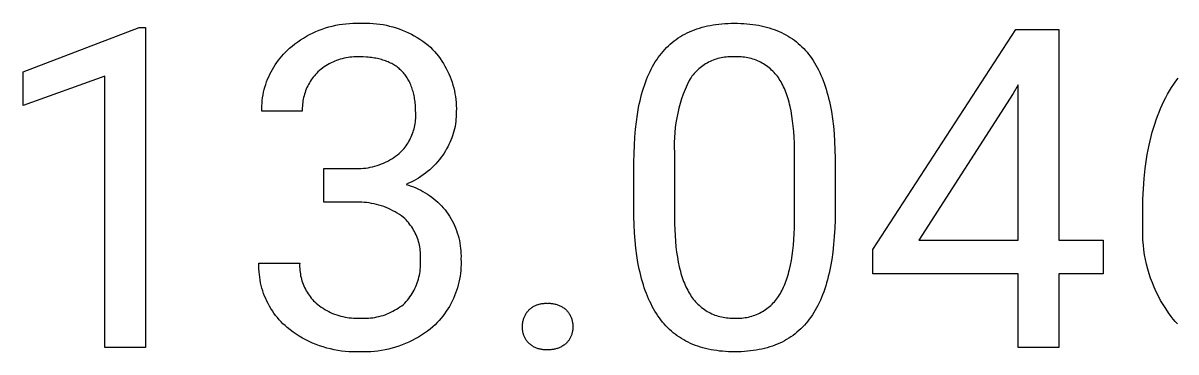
# Model space of a CAD drawing. Header units: millimetres. Extents: x 1383 to 4664, y -160 to 2132.
# Drawn here: x 3968.8 to 4064.3, y -18.7 to 8.5 of the extents above; entities that cross this region are included whole.
import ezdxf

# ---------------------------------------------------------------- set-up
doc = ezdxf.new("R2010")
doc.units = ezdxf.units.MM
doc.header["$MEASUREMENT"] = 0
doc.layers.add('Domyślny', color=7, linetype='Continuous', true_color=0x000000)

msp = doc.modelspace()

# ---------------------------------------------------------------- linework, layer by layer
at = {"layer": 'Domyślny'}
for p, q in [((3968.824, 4.513), (3978.432, 8.174)), ((3978.432, 8.174), (3978.958, 8.174)), ((3978.958, 8.174), (3978.958, -18.327)), ((3992.556, 7.584), (3992.814, 7.713)), ((3992.814, 7.713), (3993.076, 7.833)), ((3993.076, 7.833), (3993.342, 7.943)), ((3993.342, 7.943), (3993.612, 8.045)), ((3993.612, 8.045), (3993.885, 8.137)), ((3993.885, 8.137), (3994.161, 8.219)), ((3994.161, 8.219), (3994.44, 8.292)), ((3994.44, 8.292), (3994.721, 8.355)), ((3994.721, 8.355), (3995.004, 8.409)), ((3995.004, 8.409), (3995.289, 8.453)), ((3995.289, 8.453), (3995.575, 8.486)), ((3995.575, 8.486), (3995.862, 8.51)), ((3995.862, 8.51), (3996.15, 8.525)), ((3996.15, 8.525), (3996.438, 8.529)), ((3996.438, 8.529), (3996.726, 8.523)), ((3996.726, 8.523), (3997.002, 8.534)), ((3997.002, 8.534), (3997.277, 8.536)), ((3997.277, 8.536), (3997.553, 8.529)), ((3997.553, 8.529), (3997.828, 8.513)), ((3997.828, 8.513), (3998.103, 8.487)), ((3998.103, 8.487), (3998.377, 8.452)), ((3998.377, 8.452), (3998.649, 8.408)), ((3998.649, 8.408), (3998.919, 8.355)), ((3998.919, 8.355), (3999.188, 8.293)), ((3999.188, 8.293), (3999.455, 8.222)), ((3999.455, 8.222), (3999.719, 8.142)), ((3999.719, 8.142), (3999.98, 8.053)), ((3999.98, 8.053), (4000.238, 7.955)), ((4000.238, 7.955), (4000.492, 7.849)), ((4000.492, 7.849), (4000.743, 7.734)), ((4000.743, 7.734), (4000.99, 7.611)), ((4023.645, 7.626), (4023.836, 7.723)), ((4023.836, 7.723), (4024.031, 7.814)), ((4024.031, 7.814), (4024.23, 7.9)), ((4024.23, 7.9), (4024.434, 7.98)), ((4024.434, 7.98), (4024.642, 8.055)), ((4024.642, 8.055), (4024.855, 8.124)), ((4024.855, 8.124), (4025.073, 8.188)), ((4025.073, 8.188), (4025.295, 8.246)), ((4025.295, 8.246), (4025.521, 8.299)), ((4025.521, 8.299), (4025.752, 8.346)), ((4025.752, 8.346), (4025.987, 8.387)), ((4025.987, 8.387), (4026.226, 8.423)), ((4026.226, 8.423), (4026.471, 8.454)), ((4026.471, 8.454), (4026.719, 8.479)), ((4026.719, 8.479), (4026.972, 8.498)), ((4026.972, 8.498), (4027.23, 8.512)), ((4027.23, 8.512), (4027.492, 8.52)), ((4027.492, 8.52), (4027.758, 8.523)), ((4027.758, 8.523), (4028.022, 8.52)), ((4028.022, 8.52), (4028.282, 8.512)), ((4028.282, 8.512), (4028.537, 8.499)), ((4028.537, 8.499), (4028.788, 8.48)), ((4028.788, 8.48), (4029.035, 8.456)), ((4029.035, 8.456), (4029.277, 8.427)), ((4029.277, 8.427), (4029.515, 8.392)), ((4029.515, 8.392), (4029.748, 8.352)), ((4029.748, 8.352), (4029.977, 8.307)), ((4029.977, 8.307), (4030.202, 8.256)), ((4030.202, 8.256), (4030.422, 8.2)), ((4030.422, 8.2), (4030.638, 8.138)), ((4030.638, 8.138), (4030.849, 8.071)), ((4030.849, 8.071), (4031.056, 7.999)), ((4031.056, 7.999), (4031.259, 7.922)), ((4031.259, 7.922), (4031.457, 7.839)), ((4031.457, 7.839), (4031.651, 7.751)), ((4031.651, 7.751), (4031.84, 7.657)), ((4031.84, 7.657), (4032.025, 7.558)), ((4039.233, -10.212), (4051.056, 8)), ((4051.056, 8), (4054.628, 8)), ((4054.628, 8), (4054.628, -9.435)), ((3991.116, 6.634), (3991.342, 6.812)), ((3991.342, 6.812), (3991.573, 6.983)), ((3991.573, 6.983), (3991.811, 7.146)), ((3991.811, 7.146), (3992.054, 7.301)), ((3992.054, 7.301), (3992.303, 7.447)), ((3992.303, 7.447), (3992.556, 7.584)), ((4000.99, 7.611), (4001.232, 7.48)), ((4001.232, 7.48), (4001.47, 7.341)), ((4001.47, 7.341), (4001.704, 7.194)), ((4001.704, 7.194), (4001.932, 7.039)), ((4001.932, 7.039), (4002.155, 6.876)), ((4002.155, 6.876), (4002.372, 6.706)), ((4002.372, 6.706), (4002.583, 6.529)), ((4022.281, 6.651), (4022.436, 6.792)), ((4022.436, 6.792), (4022.595, 6.928)), ((4022.595, 6.928), (4022.759, 7.058)), ((4022.759, 7.058), (4022.927, 7.183)), ((4022.927, 7.183), (4023.1, 7.302)), ((4023.1, 7.302), (4023.277, 7.415)), ((4023.277, 7.415), (4023.459, 7.523)), ((4023.459, 7.523), (4023.645, 7.626)), ((4032.025, 7.558), (4032.206, 7.454)), ((4032.206, 7.454), (4032.382, 7.344)), ((4032.382, 7.344), (4032.554, 7.23)), ((4032.554, 7.23), (4032.722, 7.109)), ((4032.722, 7.109), (4032.885, 6.984)), ((4032.885, 6.984), (4033.044, 6.853)), ((4033.044, 6.853), (4033.198, 6.716)), ((4033.198, 6.716), (4033.348, 6.575)), ((3990.112, 5.634), (3990.258, 5.807)), ((3990.258, 5.807), (3990.409, 5.975)), ((3990.409, 5.975), (3990.566, 6.138)), ((3990.566, 6.138), (3990.728, 6.295)), ((3990.728, 6.295), (3990.896, 6.447)), ((3990.896, 6.447), (3991.116, 6.634)), ((3996.233, 5.733), (3996.069, 5.722)), ((3996.397, 5.739), (3996.233, 5.733)), ((3996.562, 5.739), (3996.397, 5.739)), ((3996.726, 5.733), (3996.562, 5.739)), ((3997.011, 5.729), (3996.726, 5.733)), ((4002.583, 6.529), (4002.754, 6.353)), ((4002.754, 6.353), (4002.918, 6.172)), ((4002.918, 6.172), (4003.077, 5.985)), ((4003.077, 5.985), (4003.228, 5.794)), ((4003.228, 5.794), (4003.374, 5.597)), ((4021.446, 5.687), (4021.574, 5.862)), ((4021.574, 5.862), (4021.707, 6.03)), ((4021.707, 6.03), (4021.844, 6.194)), ((4021.844, 6.194), (4021.985, 6.352)), ((4021.985, 6.352), (4022.131, 6.504)), ((4022.131, 6.504), (4022.281, 6.651)), ((4027.203, 5.734), (4027.065, 5.722)), ((4027.342, 5.741), (4027.203, 5.734)), ((4027.481, 5.743), (4027.342, 5.741)), ((4027.619, 5.741), (4027.481, 5.743)), ((4027.758, 5.733), (4027.619, 5.741)), ((4027.898, 5.741), (4027.758, 5.733)), ((4028.038, 5.743), (4027.898, 5.741)), ((4028.178, 5.741), (4028.038, 5.743)), ((4028.317, 5.734), (4028.178, 5.741)), ((4028.457, 5.722), (4028.317, 5.734)), ((4033.348, 6.575), (4033.494, 6.428)), ((4033.494, 6.428), (4033.635, 6.276)), ((4033.635, 6.276), (4033.772, 6.118)), ((4033.772, 6.118), (4033.904, 5.955)), ((4033.904, 5.955), (4034.032, 5.786)), ((4034.032, 5.786), (4034.156, 5.613)), ((3989.475, 4.701), (3989.59, 4.896)), ((3989.59, 4.896), (3989.711, 5.087)), ((3989.711, 5.087), (3989.838, 5.274)), ((3989.838, 5.274), (3989.972, 5.456)), ((3989.972, 5.456), (3990.112, 5.634)), ((3993.637, 4.811), (3993.506, 4.712)), ((3993.771, 4.906), (3993.637, 4.811)), ((3993.909, 4.996), (3993.771, 4.906)), ((3994.049, 5.081), (3993.909, 4.996)), ((3994.192, 5.161), (3994.049, 5.081)), ((3994.338, 5.237), (3994.192, 5.161)), ((3994.487, 5.307), (3994.338, 5.237)), ((3994.638, 5.373), (3994.487, 5.307)), ((3994.79, 5.433), (3994.638, 5.373)), ((3994.945, 5.488), (3994.79, 5.433)), ((3995.102, 5.538), (3994.945, 5.488)), ((3995.26, 5.582), (3995.102, 5.538)), ((3995.42, 5.621), (3995.26, 5.582)), ((3995.581, 5.654), (3995.42, 5.621)), ((3995.743, 5.682), (3995.581, 5.654)), ((3995.906, 5.705), (3995.743, 5.682)), ((3996.069, 5.722), (3995.906, 5.705)), ((3997.286, 5.715), (3997.011, 5.729)), ((3997.42, 5.705), (3997.286, 5.715)), ((3997.553, 5.692), (3997.42, 5.705)), ((3997.682, 5.677), (3997.553, 5.692)), ((3997.81, 5.66), (3997.682, 5.677)), ((3997.935, 5.641), (3997.81, 5.66)), ((3998.059, 5.619), (3997.935, 5.641)), ((3998.179, 5.595), (3998.059, 5.619)), ((3998.298, 5.569), (3998.179, 5.595)), ((3998.414, 5.54), (3998.298, 5.569)), ((3998.528, 5.51), (3998.414, 5.54)), ((3998.64, 5.477), (3998.528, 5.51)), ((3998.75, 5.441), (3998.64, 5.477)), ((3998.857, 5.404), (3998.75, 5.441)), ((3998.962, 5.364), (3998.857, 5.404)), ((3999.065, 5.321), (3998.962, 5.364)), ((3999.165, 5.277), (3999.065, 5.321)), ((3999.264, 5.23), (3999.165, 5.277)), ((3999.36, 5.181), (3999.264, 5.23)), ((3999.453, 5.13), (3999.36, 5.181)), ((3999.545, 5.076), (3999.453, 5.13)), ((3999.634, 5.02), (3999.545, 5.076)), ((3999.721, 4.962), (3999.634, 5.02)), ((3999.806, 4.901), (3999.721, 4.962)), ((3999.888, 4.839), (3999.806, 4.901)), ((3999.968, 4.773), (3999.888, 4.839)), ((4003.374, 5.597), (4003.512, 5.395)), ((4003.512, 5.395), (4003.644, 5.189)), ((4003.644, 5.189), (4003.769, 4.978)), ((4003.769, 4.978), (4003.886, 4.763)), ((4020.866, 4.727), (4020.974, 4.931)), ((4020.974, 4.931), (4021.086, 5.129)), ((4021.086, 5.129), (4021.202, 5.321)), ((4021.202, 5.321), (4021.322, 5.507)), ((4021.322, 5.507), (4021.446, 5.687)), ((4024.913, 4.834), (4024.807, 4.745)), ((4025.023, 4.92), (4024.913, 4.834)), ((4025.135, 5.001), (4025.023, 4.92)), ((4025.25, 5.079), (4025.135, 5.001)), ((4025.367, 5.153), (4025.25, 5.079)), ((4025.487, 5.223), (4025.367, 5.153)), ((4025.609, 5.289), (4025.487, 5.223)), ((4025.734, 5.351), (4025.609, 5.289)), ((4025.86, 5.408), (4025.734, 5.351)), ((4025.989, 5.461), (4025.86, 5.408)), ((4026.119, 5.51), (4025.989, 5.461)), ((4026.25, 5.554), (4026.119, 5.51)), ((4026.383, 5.594), (4026.25, 5.554)), ((4026.518, 5.629), (4026.383, 5.594)), ((4026.653, 5.659), (4026.518, 5.629)), ((4026.79, 5.685), (4026.653, 5.659)), ((4026.927, 5.706), (4026.79, 5.685)), ((4027.065, 5.722), (4026.927, 5.706)), ((4028.596, 5.706), (4028.457, 5.722)), ((4028.734, 5.684), (4028.596, 5.706)), ((4028.872, 5.659), (4028.734, 5.684)), ((4029.008, 5.628), (4028.872, 5.659)), ((4029.144, 5.593), (4029.008, 5.628)), ((4029.278, 5.553), (4029.144, 5.593)), ((4029.411, 5.509), (4029.278, 5.553)), ((4029.542, 5.46), (4029.411, 5.509)), ((4029.671, 5.407), (4029.542, 5.46)), ((4029.799, 5.349), (4029.671, 5.407)), ((4029.924, 5.288), (4029.799, 5.349)), ((4030.048, 5.221), (4029.924, 5.288)), ((4030.169, 5.151), (4030.048, 5.221)), ((4030.287, 5.077), (4030.169, 5.151)), ((4030.403, 4.999), (4030.287, 5.077)), ((4030.516, 4.916), (4030.403, 4.999)), ((4030.627, 4.83), (4030.516, 4.916)), ((4030.734, 4.741), (4030.627, 4.83)), ((4034.156, 5.613), (4034.276, 5.433)), ((4034.276, 5.433), (4034.392, 5.247)), ((4034.392, 5.247), (4034.505, 5.056)), ((4034.505, 5.056), (4034.613, 4.859)), ((4034.613, 4.859), (4034.718, 4.656)), ((3968.824, 1.723), (3968.824, 4.513)), ((3975.586, 4.131), (3968.824, 1.723)), ((3975.586, -18.327), (3975.586, 4.131)), ((3989.003, 3.674), (3989.083, 3.886)), ((3989.083, 3.886), (3989.171, 4.094)), ((3989.171, 4.094), (3989.265, 4.3)), ((3989.265, 4.3), (3989.367, 4.502)), ((3989.367, 4.502), (3989.475, 4.701)), ((3992.697, 3.836), (3992.617, 3.714)), ((3992.78, 3.954), (3992.697, 3.836)), ((3992.867, 4.07), (3992.78, 3.954)), ((3992.958, 4.182), (3992.867, 4.07)), ((3993.053, 4.292), (3992.958, 4.182)), ((3993.152, 4.398), (3993.053, 4.292)), ((3993.254, 4.501), (3993.152, 4.398)), ((3993.378, 4.608), (3993.254, 4.501)), ((3993.506, 4.712), (3993.378, 4.608)), ((4000.046, 4.706), (3999.968, 4.773)), ((4000.122, 4.637), (4000.046, 4.706)), ((4000.195, 4.565), (4000.122, 4.637)), ((4000.266, 4.49), (4000.195, 4.565)), ((4000.335, 4.414), (4000.266, 4.49)), ((4000.402, 4.335), (4000.335, 4.414)), ((4000.466, 4.254), (4000.402, 4.335)), ((4000.528, 4.171), (4000.466, 4.254)), ((4000.588, 4.085), (4000.528, 4.171)), ((4000.646, 3.997), (4000.588, 4.085)), ((4000.701, 3.907), (4000.646, 3.997)), ((4000.754, 3.815), (4000.701, 3.907)), ((4003.886, 4.763), (4003.996, 4.545)), ((4003.996, 4.545), (4004.099, 4.323)), ((4004.099, 4.323), (4004.194, 4.097)), ((4004.194, 4.097), (4004.282, 3.868)), ((4004.282, 3.868), (4004.361, 3.637)), ((4020.384, 3.621), (4020.473, 3.854)), ((4020.473, 3.854), (4020.565, 4.081)), ((4020.565, 4.081), (4020.662, 4.303)), ((4020.662, 4.303), (4020.762, 4.518)), ((4020.762, 4.518), (4020.866, 4.727)), ((4024.078, 3.911), (4024.004, 3.794)), ((4024.157, 4.026), (4024.078, 3.911)), ((4024.239, 4.138), (4024.157, 4.026)), ((4024.325, 4.247), (4024.239, 4.138)), ((4024.414, 4.353), (4024.325, 4.247)), ((4024.507, 4.456), (4024.414, 4.353)), ((4024.604, 4.555), (4024.507, 4.456)), ((4024.704, 4.652), (4024.604, 4.555)), ((4024.807, 4.745), (4024.704, 4.652)), ((4030.839, 4.647), (4030.734, 4.741)), ((4030.94, 4.551), (4030.839, 4.647)), ((4031.037, 4.451), (4030.94, 4.551)), ((4031.132, 4.347), (4031.037, 4.451)), ((4031.222, 4.241), (4031.132, 4.347)), ((4031.309, 4.131), (4031.222, 4.241)), ((4031.393, 4.019), (4031.309, 4.131)), ((4031.472, 3.903), (4031.393, 4.019)), ((4031.548, 3.785), (4031.472, 3.903)), ((4034.718, 4.656), (4034.819, 4.447)), ((4034.819, 4.447), (4034.916, 4.233)), ((4034.916, 4.233), (4035.01, 4.012)), ((4035.01, 4.012), (4035.099, 3.786)), ((4064.321, 3.725), (4064.507, 3.977)), ((3988.753, 2.806), (3988.804, 3.026)), ((3988.804, 3.026), (3988.863, 3.244)), ((3988.863, 3.244), (3988.929, 3.461)), ((3988.929, 3.461), (3989.003, 3.674)), ((3992.231, 2.938), (3992.182, 2.801)), ((3992.284, 3.072), (3992.231, 2.938)), ((3992.342, 3.205), (3992.284, 3.072)), ((3992.405, 3.336), (3992.342, 3.205)), ((3992.471, 3.464), (3992.405, 3.336)), ((3992.542, 3.591), (3992.471, 3.464)), ((3992.617, 3.714), (3992.542, 3.591)), ((4000.805, 3.72), (4000.754, 3.815)), ((4000.854, 3.623), (4000.805, 3.72)), ((4000.9, 3.524), (4000.854, 3.623)), ((4000.944, 3.422), (4000.9, 3.524)), ((4000.986, 3.318), (4000.944, 3.422)), ((4001.025, 3.212), (4000.986, 3.318)), ((4001.063, 3.104), (4001.025, 3.212)), ((4001.098, 2.993), (4001.063, 3.104)), ((4001.13, 2.88), (4001.098, 2.993)), ((4001.161, 2.765), (4001.13, 2.88)), ((4004.361, 3.637), (4004.433, 3.403)), ((4004.433, 3.403), (4004.497, 3.167)), ((4004.497, 3.167), (4004.553, 2.928)), ((4004.553, 2.928), (4004.601, 2.688)), ((4020.07, 2.631), (4020.142, 2.887)), ((4020.142, 2.887), (4020.219, 3.138)), ((4020.219, 3.138), (4020.3, 3.383)), ((4020.3, 3.383), (4020.384, 3.621)), ((4023.667, 3.046), (4023.518, 2.664)), ((4023.829, 3.423), (4023.667, 3.046)), ((4024.004, 3.794), (4023.829, 3.423)), ((4031.621, 3.661), (4031.548, 3.785)), ((4031.692, 3.533), (4031.621, 3.661)), ((4031.761, 3.4), (4031.692, 3.533)), ((4031.828, 3.262), (4031.761, 3.4)), ((4031.892, 3.12), (4031.828, 3.262)), ((4031.954, 2.974), (4031.892, 3.12)), ((4032.014, 2.823), (4031.954, 2.974)), ((4035.099, 3.786), (4035.185, 3.554)), ((4035.185, 3.554), (4035.267, 3.316)), ((4035.267, 3.316), (4035.345, 3.073)), ((4035.345, 3.073), (4035.419, 2.823)), ((4051.255, 3.426), (4050.854, 2.707)), ((4051.255, -9.435), (4051.255, 3.426)), ((4063.641, 2.652), (4063.802, 2.93)), ((4063.802, 2.93), (4063.969, 3.202)), ((4063.969, 3.202), (4064.142, 3.467)), ((4064.142, 3.467), (4064.321, 3.725)), ((3988.607, 1.685), (3988.621, 1.911)), ((3988.621, 1.911), (3988.643, 2.136)), ((3988.643, 2.136), (3988.672, 2.36)), ((3988.672, 2.36), (3988.709, 2.584)), ((3988.709, 2.584), (3988.753, 2.806)), ((3991.988, 1.956), (3991.972, 1.812)), ((3992.008, 2.099), (3991.988, 1.956)), ((3992.034, 2.242), (3992.008, 2.099)), ((3992.064, 2.383), (3992.034, 2.242)), ((3992.098, 2.524), (3992.064, 2.383)), ((3992.138, 2.663), (3992.098, 2.524)), ((3992.182, 2.801), (3992.138, 2.663)), ((4001.189, 2.647), (4001.161, 2.765)), ((4001.215, 2.527), (4001.189, 2.647)), ((4001.239, 2.405), (4001.215, 2.527)), ((4001.26, 2.281), (4001.239, 2.405)), ((4001.279, 2.154), (4001.26, 2.281)), ((4001.296, 2.025), (4001.279, 2.154)), ((4001.311, 1.894), (4001.296, 2.025)), ((4004.601, 2.688), (4004.64, 2.447)), ((4004.64, 2.447), (4004.672, 2.204)), ((4004.672, 2.204), (4004.695, 1.96)), ((4004.695, 1.96), (4004.71, 1.716)), ((4019.875, 1.827), (4019.936, 2.101)), ((4019.936, 2.101), (4020.001, 2.369)), ((4020.001, 2.369), (4020.07, 2.631)), ((4023.382, 2.277), (4023.259, 1.886)), ((4023.518, 2.664), (4023.382, 2.277)), ((4032.071, 2.667), (4032.014, 2.823)), ((4032.126, 2.507), (4032.071, 2.667)), ((4032.178, 2.342), (4032.126, 2.507)), ((4032.228, 2.173), (4032.178, 2.342)), ((4032.276, 2), (4032.228, 2.173)), ((4032.322, 1.822), (4032.276, 2)), ((4035.419, 2.823), (4035.489, 2.568)), ((4035.489, 2.568), (4035.556, 2.307)), ((4035.556, 2.307), (4035.618, 2.04)), ((4035.618, 2.04), (4035.677, 1.768)), ((4050.854, 2.707), (4043.041, -9.435)), ((4063.195, 1.776), (4063.337, 2.074)), ((4063.337, 2.074), (4063.486, 2.366)), ((4063.486, 2.366), (4063.641, 2.652)), ((3988.601, 1.459), (3988.607, 1.685)), ((3988.602, 1.233), (3988.601, 1.459)), ((3991.958, 1.233), (3988.602, 1.233)), ((3991.956, 1.522), (3991.955, 1.378)), ((3991.955, 1.378), (3991.958, 1.233)), ((3991.961, 1.667), (3991.956, 1.522)), ((3991.972, 1.812), (3991.961, 1.667)), ((4001.324, 1.76), (4001.311, 1.894)), ((4001.334, 1.625), (4001.324, 1.76)), ((4001.347, 1.346), (4001.334, 1.625)), ((4001.352, 1.058), (4001.347, 1.346)), ((4001.356, 0.917), (4001.352, 1.058)), ((4004.705, 0.982), (4004.699, 0.782)), ((4004.715, 1.227), (4004.705, 0.982)), ((4004.71, 1.716), (4004.717, 1.472)), ((4004.717, 1.472), (4004.715, 1.227)), ((4019.629, 0.369), (4019.716, 0.969)), ((4019.716, 0.969), (4019.818, 1.547)), ((4019.818, 1.547), (4019.875, 1.827)), ((4023.054, 1.092), (4022.972, 0.691)), ((4023.15, 1.491), (4023.054, 1.092)), ((4023.259, 1.886), (4023.15, 1.491)), ((4032.365, 1.639), (4032.322, 1.822)), ((4032.445, 1.26), (4032.365, 1.639)), ((4032.515, 0.863), (4032.445, 1.26)), ((4035.677, 1.768), (4035.784, 1.205)), ((4035.784, 1.205), (4035.874, 0.62)), ((4062.803, 0.839), (4062.927, 1.158)), ((4062.927, 1.158), (4063.058, 1.47)), ((4063.058, 1.47), (4063.195, 1.776)), ((4001.252, -0.069), (4001.281, 0.07)), ((4001.281, 0.07), (4001.305, 0.209)), ((4001.305, 0.209), (4001.325, 0.35)), ((4001.325, 0.35), (4001.34, 0.491)), ((4001.34, 0.491), (4001.35, 0.633)), ((4001.35, 0.633), (4001.355, 0.775)), ((4001.355, 0.775), (4001.356, 0.917)), ((4004.64, 0.185), (4004.607, -0.012)), ((4004.667, 0.383), (4004.64, 0.185)), ((4004.686, 0.583), (4004.667, 0.383)), ((4004.699, 0.782), (4004.686, 0.583)), ((4019.559, -0.256), (4019.629, 0.369)), ((4022.904, 0.286), (4022.85, -0.12)), ((4022.972, 0.691), (4022.904, 0.286)), ((4032.575, 0.448), (4032.515, 0.863)), ((4032.627, 0.015), (4032.575, 0.448)), ((4032.669, -0.436), (4032.627, 0.015)), ((4035.874, 0.62), (4035.95, 0.011)), ((4035.95, 0.011), (4036.011, -0.622)), ((4062.466, -0.157), (4062.572, 0.182)), ((4062.572, 0.182), (4062.684, 0.514)), ((4062.684, 0.514), (4062.803, 0.839)), ((4000.921, -1.004), (4000.982, -0.876)), ((4000.982, -0.876), (4001.038, -0.745)), ((4001.038, -0.745), (4001.09, -0.613)), ((4001.09, -0.613), (4001.137, -0.479)), ((4001.137, -0.479), (4001.18, -0.344)), ((4001.18, -0.344), (4001.218, -0.207)), ((4001.218, -0.207), (4001.252, -0.069)), ((4004.407, -0.787), (4004.341, -0.976)), ((4004.467, -0.596), (4004.407, -0.787)), ((4004.52, -0.403), (4004.467, -0.596)), ((4004.567, -0.208), (4004.52, -0.403)), ((4004.607, -0.012), (4004.567, -0.208)), ((4019.464, -1.574), (4019.504, -0.903)), ((4019.504, -0.903), (4019.559, -0.256)), ((4022.784, -0.937), (4022.771, -1.347)), ((4022.81, -0.528), (4022.784, -0.937)), ((4022.85, -0.12), (4022.81, -0.528)), ((4032.701, -0.905), (4032.669, -0.436)), ((4032.725, -1.392), (4032.701, -0.905)), ((4036.011, -0.622), (4036.056, -1.277)), ((4062.183, -1.215), (4062.271, -0.856)), ((4062.271, -0.856), (4062.366, -0.503)), ((4062.366, -0.503), (4062.466, -0.157)), ((4000.289, -1.944), (4000.382, -1.836)), ((4000.382, -1.836), (4000.471, -1.725)), ((4000.471, -1.725), (4000.556, -1.612)), ((4000.556, -1.612), (4000.637, -1.495)), ((4000.637, -1.495), (4000.714, -1.376)), ((4000.714, -1.376), (4000.787, -1.254)), ((4000.787, -1.254), (4000.856, -1.13)), ((4000.856, -1.13), (4000.921, -1.004)), ((4003.916, -1.88), (4003.813, -2.052)), ((4004.013, -1.705), (4003.916, -1.88)), ((4004.105, -1.527), (4004.013, -1.705)), ((4004.19, -1.346), (4004.105, -1.527)), ((4004.269, -1.162), (4004.19, -1.346)), ((4004.341, -0.976), (4004.269, -1.162)), ((4019.441, -2.269), (4019.464, -1.574)), ((4022.771, -1.347), (4022.773, -1.757)), ((4022.773, -1.757), (4022.789, -2.167)), ((4032.739, -1.897), (4032.725, -1.392)), ((4032.744, -2.42), (4032.739, -1.897)), ((4036.056, -1.277), (4036.085, -1.956)), ((4062.025, -1.954), (4062.101, -1.581)), ((4062.101, -1.581), (4062.183, -1.215)), ((3999.033, -2.884), (3999.202, -2.792)), ((3999.202, -2.792), (3999.367, -2.694)), ((3999.367, -2.694), (3999.529, -2.591)), ((3999.529, -2.591), (3999.687, -2.482)), ((3999.687, -2.482), (3999.841, -2.367)), ((3999.841, -2.367), (3999.991, -2.247)), ((3999.991, -2.247), (4000.094, -2.15)), ((4000.094, -2.15), (4000.193, -2.048)), ((4000.193, -2.048), (4000.289, -1.944)), ((4003.313, -2.757), (4003.166, -2.936)), ((4003.455, -2.573), (4003.313, -2.757)), ((4003.59, -2.384), (4003.455, -2.573)), ((4003.704, -2.22), (4003.59, -2.384)), ((4003.813, -2.052), (4003.704, -2.22)), ((4019.433, -2.987), (4019.441, -2.269)), ((4022.789, -2.167), (4022.789, -7.531)), ((4032.744, -7.913), (4032.744, -2.42)), ((4036.085, -1.956), (4036.1, -2.657)), ((4036.1, -2.657), (4036.1, -7.022)), ((4061.782, -3.512), (4061.892, -2.719)), ((4061.892, -2.719), (4061.956, -2.333)), ((4061.956, -2.333), (4062.025, -1.954)), ((3993.735, -3.507), (3996.255, -3.507)), ((3993.735, -6.297), (3993.735, -3.507)), ((3996.255, -3.507), (3996.447, -3.512)), ((3996.447, -3.512), (3996.639, -3.51)), ((3996.639, -3.51), (3996.83, -3.501)), ((3996.83, -3.501), (3997.022, -3.485)), ((3997.022, -3.485), (3997.212, -3.463)), ((3997.212, -3.463), (3997.402, -3.434)), ((3997.402, -3.434), (3997.591, -3.398)), ((3997.591, -3.398), (3997.778, -3.356)), ((3997.778, -3.356), (3997.964, -3.308)), ((3997.964, -3.308), (3998.148, -3.253)), ((3998.148, -3.253), (3998.33, -3.191)), ((3998.33, -3.191), (3998.51, -3.124)), ((3998.51, -3.124), (3998.687, -3.05)), ((3998.687, -3.05), (3998.862, -2.97)), ((3998.862, -2.97), (3999.033, -2.884)), ((4002.341, -3.751), (4002.159, -3.896)), ((4002.517, -3.599), (4002.341, -3.751)), ((4002.687, -3.442), (4002.517, -3.599)), ((4002.853, -3.279), (4002.687, -3.442)), ((4003.012, -3.11), (4002.853, -3.279)), ((4003.166, -2.936), (4003.012, -3.11)), ((4019.433, -7.477), (4019.433, -2.987)), ((4061.697, -4.331), (4061.782, -3.512)), ((4000.767, -4.727), (4000.554, -4.818)), ((4000.978, -4.629), (4000.767, -4.727)), ((4001.185, -4.524), (4000.978, -4.629)), ((4001.388, -4.412), (4001.185, -4.524)), ((4001.588, -4.293), (4001.388, -4.412)), ((4001.783, -4.167), (4001.588, -4.293)), ((4001.973, -4.035), (4001.783, -4.167)), ((4002.159, -3.896), (4001.973, -4.035)), ((4061.637, -5.177), (4061.697, -4.331)), ((4000.554, -4.818), (4000.762, -4.881)), ((4000.762, -4.881), (4000.967, -4.951)), ((4000.967, -4.951), (4001.171, -5.027)), ((4001.171, -5.027), (4001.371, -5.111)), ((4001.371, -5.111), (4001.569, -5.201)), ((4001.569, -5.201), (4001.764, -5.298)), ((4001.764, -5.298), (4001.955, -5.401)), ((4001.955, -5.401), (4002.143, -5.51)), ((4002.143, -5.51), (4002.326, -5.626)), ((4002.326, -5.626), (4002.506, -5.748)), ((4061.6, -6.051), (4061.637, -5.177)), ((3996.255, -6.297), (3993.735, -6.297)), ((3996.462, -6.29), (3996.255, -6.297)), ((3996.669, -6.289), (3996.462, -6.29)), ((3996.877, -6.295), (3996.669, -6.289)), ((3997.084, -6.309), (3996.877, -6.295)), ((3997.29, -6.329), (3997.084, -6.309)), ((3997.496, -6.356), (3997.29, -6.329)), ((3997.701, -6.39), (3997.496, -6.356)), ((3997.904, -6.43), (3997.701, -6.39)), ((3998.106, -6.478), (3997.904, -6.43)), ((3998.306, -6.532), (3998.106, -6.478)), ((3998.505, -6.593), (3998.306, -6.532)), ((3998.701, -6.66), (3998.505, -6.593)), ((3998.895, -6.734), (3998.701, -6.66)), ((4002.506, -5.748), (4002.682, -5.876)), ((4002.682, -5.876), (4002.854, -6.009)), ((4002.854, -6.009), (4003.02, -6.149)), ((4003.02, -6.149), (4003.182, -6.293)), ((4003.182, -6.293), (4003.34, -6.443)), ((4003.34, -6.443), (4003.492, -6.599)), ((4003.492, -6.599), (4003.638, -6.759)), ((4061.588, -6.951), (4061.6, -6.051)), ((3999.086, -6.815), (3998.895, -6.734)), ((3999.275, -6.901), (3999.086, -6.815)), ((3999.46, -6.994), (3999.275, -6.901)), ((3999.642, -7.093), (3999.46, -6.994)), ((3999.821, -7.199), (3999.642, -7.093)), ((3999.997, -7.31), (3999.821, -7.199)), ((4000.168, -7.426), (3999.997, -7.31)), ((4000.336, -7.549), (4000.168, -7.426)), ((4000.445, -7.651), (4000.336, -7.549)), ((4003.638, -6.759), (4003.78, -6.924)), ((4003.78, -6.924), (4003.915, -7.094)), ((4003.915, -7.094), (4004.04, -7.273)), ((4004.04, -7.273), (4004.158, -7.456)), ((4004.158, -7.456), (4004.269, -7.643)), ((4019.45, -8.164), (4019.433, -7.477)), ((4022.789, -7.531), (4022.794, -8.057)), ((4036.1, -7.022), (4036.092, -7.748)), ((4061.588, -8.242), (4061.588, -6.951)), ((4000.55, -7.758), (4000.445, -7.651)), ((4000.652, -7.868), (4000.55, -7.758)), ((4000.749, -7.981), (4000.652, -7.868)), ((4000.843, -8.098), (4000.749, -7.981)), ((4000.933, -8.218), (4000.843, -8.098)), ((4001.019, -8.34), (4000.933, -8.218)), ((4001.1, -8.466), (4001.019, -8.34)), ((4001.177, -8.594), (4001.1, -8.466)), ((4001.249, -8.725), (4001.177, -8.594)), ((4004.269, -7.643), (4004.374, -7.833)), ((4004.374, -7.833), (4004.473, -8.028)), ((4004.473, -8.028), (4004.564, -8.225)), ((4004.564, -8.225), (4004.649, -8.426)), ((4004.649, -8.426), (4004.727, -8.629)), ((4019.482, -8.829), (4019.45, -8.164)), ((4022.794, -8.057), (4022.808, -8.565)), ((4022.808, -8.565), (4022.833, -9.056)), ((4032.712, -8.911), (4032.732, -8.42)), ((4032.732, -8.42), (4032.744, -7.913)), ((4036.068, -8.451), (4036.029, -9.131)), ((4036.092, -7.748), (4036.068, -8.451)), ((4061.578, -8.644), (4061.588, -8.242)), ((4001.317, -8.859), (4001.249, -8.725)), ((4001.381, -8.994), (4001.317, -8.859)), ((4001.439, -9.132), (4001.381, -8.994)), ((4001.493, -9.272), (4001.439, -9.132)), ((4001.542, -9.413), (4001.493, -9.272)), ((4001.586, -9.556), (4001.542, -9.413)), ((4004.727, -8.629), (4004.798, -8.835)), ((4004.798, -8.835), (4004.862, -9.043)), ((4004.862, -9.043), (4004.918, -9.253)), ((4004.918, -9.253), (4004.967, -9.466)), ((4004.967, -9.466), (4005.009, -9.679)), ((4019.529, -9.472), (4019.482, -8.829)), ((4019.592, -10.094), (4019.529, -9.472)), ((4022.833, -9.056), (4022.867, -9.53)), ((4022.867, -9.53), (4022.91, -9.986)), ((4032.644, -9.841), (4032.683, -9.385)), ((4032.683, -9.385), (4032.712, -8.911)), ((4036.029, -9.131), (4035.974, -9.786)), ((4043.041, -9.435), (4051.255, -9.435)), ((4054.628, -9.435), (4058.292, -9.435)), ((4058.292, -9.435), (4058.292, -12.225)), ((4061.581, -9.046), (4061.578, -8.644)), ((4061.599, -9.447), (4061.581, -9.046)), ((4061.63, -9.848), (4061.599, -9.447)), ((4001.625, -9.701), (4001.586, -9.556)), ((4001.66, -9.847), (4001.625, -9.701)), ((4001.689, -9.994), (4001.66, -9.847)), ((4001.713, -10.141), (4001.689, -9.994)), ((4001.732, -10.29), (4001.713, -10.141)), ((4001.746, -10.439), (4001.732, -10.29)), ((4001.754, -10.588), (4001.746, -10.439)), ((4005.009, -9.679), (4005.043, -9.894)), ((4005.043, -9.894), (4005.07, -10.11)), ((4005.07, -10.11), (4005.09, -10.327)), ((4005.09, -10.327), (4005.102, -10.545)), ((4019.67, -10.695), (4019.592, -10.094)), ((4022.91, -9.986), (4022.964, -10.424)), ((4022.964, -10.424), (4023.027, -10.845)), ((4032.541, -10.701), (4032.597, -10.279)), ((4032.597, -10.279), (4032.644, -9.841)), ((4035.903, -10.418), (4035.817, -11.026)), ((4035.974, -9.786), (4035.903, -10.418)), ((4039.233, -12.225), (4039.233, -10.212)), ((4061.676, -10.247), (4061.63, -9.848)), ((4061.735, -10.645), (4061.676, -10.247)), ((3988.364, -11.581), (3988.368, -11.351)), ((3988.368, -11.351), (3991.741, -11.351)), ((3991.741, -11.351), (3991.737, -11.498)), ((4001.749, -11.037), (4001.756, -10.888)), ((4001.758, -11.201), (4001.749, -11.037)), ((4001.758, -10.738), (4001.754, -10.588)), ((4001.756, -10.888), (4001.758, -10.738)), ((4001.757, -11.528), (4001.76, -11.365)), ((4001.76, -11.365), (4001.758, -11.201)), ((4005.102, -10.545), (4005.106, -10.762)), ((4005.106, -10.762), (4005.103, -10.98)), ((4005.103, -10.98), (4005.11, -11.221)), ((4005.11, -11.221), (4005.109, -11.463)), ((4019.763, -11.273), (4019.67, -10.695)), ((4019.872, -11.83), (4019.763, -11.273)), ((4023.027, -10.845), (4023.1, -11.249)), ((4023.1, -11.249), (4023.182, -11.635)), ((4032.401, -11.492), (4032.476, -11.105)), ((4032.476, -11.105), (4032.541, -10.701)), ((4035.817, -11.026), (4035.714, -11.611)), ((4061.808, -11.04), (4061.735, -10.645)), ((4061.894, -11.432), (4061.808, -11.04)), ((4061.994, -11.821), (4061.894, -11.432)), ((3988.367, -11.812), (3988.364, -11.581)), ((3988.379, -12.043), (3988.367, -11.812)), ((3988.398, -12.272), (3988.379, -12.043)), ((3988.426, -12.502), (3988.398, -12.272)), ((3991.737, -11.498), (3991.738, -11.645)), ((3991.738, -11.645), (3991.744, -11.792)), ((3991.744, -11.792), (3991.756, -11.939)), ((3991.756, -11.939), (3991.773, -12.085)), ((3991.773, -12.085), (3991.794, -12.231)), ((3991.794, -12.231), (3991.821, -12.376)), ((3991.821, -12.376), (3991.853, -12.52)), ((4001.622, -12.5), (4001.658, -12.34)), ((4001.658, -12.34), (4001.689, -12.179)), ((4001.689, -12.179), (4001.714, -12.017)), ((4001.714, -12.017), (4001.734, -11.855)), ((4001.734, -11.855), (4001.748, -11.692)), ((4001.748, -11.692), (4001.757, -11.528)), ((4005.058, -12.185), (4005.024, -12.424)), ((4005.083, -11.945), (4005.058, -12.185)), ((4005.1, -11.704), (4005.083, -11.945)), ((4005.109, -11.463), (4005.1, -11.704)), ((4019.932, -12.1), (4019.872, -11.83)), ((4019.996, -12.365), (4019.932, -12.1)), ((4020.063, -12.625), (4019.996, -12.365)), ((4023.182, -11.635), (4023.227, -11.821)), ((4023.227, -11.821), (4023.274, -12.003)), ((4023.274, -12.003), (4023.324, -12.181)), ((4023.324, -12.181), (4023.376, -12.354)), ((4023.376, -12.354), (4023.431, -12.523)), ((4032.125, -12.549), (4032.176, -12.384)), ((4032.176, -12.384), (4032.226, -12.214)), ((4032.226, -12.214), (4032.273, -12.04)), ((4032.273, -12.04), (4032.318, -11.862)), ((4032.318, -11.862), (4032.401, -11.492)), ((4035.597, -12.172), (4035.532, -12.443)), ((4035.657, -11.894), (4035.597, -12.172)), ((4035.714, -11.611), (4035.657, -11.894)), ((4051.255, -12.225), (4039.233, -12.225)), ((4051.255, -18.327), (4051.255, -12.225)), ((4058.292, -12.225), (4054.628, -12.225)), ((4054.628, -12.225), (4054.628, -18.327)), ((4062.108, -12.207), (4061.994, -11.821)), ((4062.235, -12.588), (4062.108, -12.207)), ((3988.461, -12.73), (3988.426, -12.502)), ((3988.505, -12.956), (3988.461, -12.73)), ((3988.556, -13.181), (3988.505, -12.956)), ((3988.614, -13.404), (3988.556, -13.181)), ((3991.853, -12.52), (3991.89, -12.663)), ((3991.89, -12.663), (3991.931, -12.804)), ((3991.931, -12.804), (3991.978, -12.944)), ((3991.978, -12.944), (3992.029, -13.082)), ((3992.029, -13.082), (3992.085, -13.218)), ((3992.085, -13.218), (3992.146, -13.352)), ((3992.146, -13.352), (3992.211, -13.484)), ((4001.291, -13.423), (4001.359, -13.274)), ((4001.359, -13.274), (4001.422, -13.123)), ((4001.422, -13.123), (4001.48, -12.97)), ((4001.48, -12.97), (4001.533, -12.815)), ((4001.533, -12.815), (4001.58, -12.658)), ((4001.58, -12.658), (4001.622, -12.5)), ((4004.811, -13.366), (4004.737, -13.596)), ((4004.876, -13.133), (4004.811, -13.366)), ((4004.933, -12.899), (4004.876, -13.133)), ((4004.983, -12.662), (4004.933, -12.899)), ((4005.024, -12.424), (4004.983, -12.662)), ((4020.135, -12.879), (4020.063, -12.625)), ((4020.21, -13.128), (4020.135, -12.879)), ((4020.289, -13.371), (4020.21, -13.128)), ((4023.431, -12.523), (4023.488, -12.688)), ((4023.488, -12.688), (4023.547, -12.848)), ((4023.547, -12.848), (4023.609, -13.004)), ((4023.609, -13.004), (4023.673, -13.155)), ((4023.673, -13.155), (4023.74, -13.303)), ((4023.74, -13.303), (4023.809, -13.445)), ((4031.767, -13.451), (4031.832, -13.312)), ((4031.832, -13.312), (4031.895, -13.168)), ((4031.895, -13.168), (4031.956, -13.02)), ((4031.956, -13.02), (4032.014, -12.867)), ((4032.014, -12.867), (4032.071, -12.711)), ((4032.071, -12.711), (4032.125, -12.549)), ((4035.313, -13.222), (4035.233, -13.47)), ((4035.39, -12.968), (4035.313, -13.222)), ((4035.463, -12.709), (4035.39, -12.968)), ((4035.532, -12.443), (4035.463, -12.709)), ((4062.375, -12.965), (4062.235, -12.588)), ((4062.528, -13.336), (4062.375, -12.965)), ((4062.694, -13.702), (4062.528, -13.336)), ((3988.681, -13.625), (3988.614, -13.404)), ((3988.755, -13.844), (3988.681, -13.625)), ((3988.837, -14.06), (3988.755, -13.844)), ((3988.926, -14.273), (3988.837, -14.06)), ((3989.022, -14.483), (3988.926, -14.273)), ((3992.211, -13.484), (3992.281, -13.614)), ((3992.281, -13.614), (3992.356, -13.741)), ((3992.356, -13.741), (3992.435, -13.865)), ((3992.435, -13.865), (3992.518, -13.987)), ((3992.518, -13.987), (3992.605, -14.105)), ((3992.605, -14.105), (3992.696, -14.221)), ((3992.696, -14.221), (3992.792, -14.333)), ((4000.678, -14.388), (4000.78, -14.26)), ((4000.78, -14.26), (4000.877, -14.128)), ((4000.877, -14.128), (4000.969, -13.993)), ((4000.969, -13.993), (4001.057, -13.855)), ((4001.057, -13.855), (4001.14, -13.713)), ((4001.14, -13.713), (4001.218, -13.57)), ((4001.218, -13.57), (4001.291, -13.423)), ((4004.472, -14.27), (4004.369, -14.488)), ((4004.568, -14.048), (4004.472, -14.27)), ((4004.657, -13.823), (4004.568, -14.048)), ((4004.737, -13.596), (4004.657, -13.823)), ((4020.372, -13.609), (4020.289, -13.371)), ((4020.459, -13.841), (4020.372, -13.609)), ((4020.55, -14.068), (4020.459, -13.841)), ((4020.644, -14.29), (4020.55, -14.068)), ((4020.742, -14.506), (4020.644, -14.29)), ((4023.809, -13.445), (4023.881, -13.584)), ((4023.881, -13.584), (4023.955, -13.718)), ((4023.955, -13.718), (4024.031, -13.847)), ((4024.031, -13.847), (4024.104, -13.968)), ((4024.104, -13.968), (4024.181, -14.085)), ((4024.181, -14.085), (4024.262, -14.201)), ((4024.262, -14.201), (4024.347, -14.313)), ((4024.347, -14.313), (4024.435, -14.422)), ((4031.155, -14.424), (4031.243, -14.314)), ((4031.243, -14.314), (4031.327, -14.2)), ((4031.327, -14.2), (4031.408, -14.085)), ((4031.408, -14.085), (4031.484, -13.966)), ((4031.484, -13.966), (4031.558, -13.844)), ((4031.558, -13.844), (4031.63, -13.717)), ((4031.63, -13.717), (4031.699, -13.586)), ((4031.699, -13.586), (4031.767, -13.451)), ((4034.967, -14.177), (4034.871, -14.401)), ((4035.06, -13.947), (4034.967, -14.177)), ((4035.148, -13.711), (4035.06, -13.947)), ((4035.233, -13.47), (4035.148, -13.711)), ((4062.872, -14.062), (4062.694, -13.702)), ((4063.063, -14.416), (4062.872, -14.062)), ((3989.125, -14.689), (3989.022, -14.483)), ((3989.236, -14.891), (3989.125, -14.689)), ((3989.353, -15.09), (3989.236, -14.891)), ((3989.478, -15.284), (3989.353, -15.09)), ((3992.792, -14.333), (3992.891, -14.442)), ((3992.891, -14.442), (3992.994, -14.548)), ((3992.994, -14.548), (3993.1, -14.65)), ((3993.1, -14.65), (3993.238, -14.763)), ((3993.238, -14.763), (3993.381, -14.873)), ((3993.381, -14.873), (3993.526, -14.977)), ((3993.526, -14.977), (3993.676, -15.076)), ((3993.676, -15.076), (3993.829, -15.169)), ((3993.829, -15.169), (3993.984, -15.258)), ((3993.984, -15.258), (3994.143, -15.341)), ((3999.452, -15.323), (3999.606, -15.24)), ((3999.606, -15.24), (3999.757, -15.151)), ((3999.757, -15.151), (3999.905, -15.058)), ((3999.905, -15.058), (4000.05, -14.959)), ((4000.05, -14.959), (4000.191, -14.856)), ((4000.191, -14.856), (4000.329, -14.748)), ((4000.329, -14.748), (4000.462, -14.635)), ((4000.462, -14.635), (4000.572, -14.513)), ((4000.572, -14.513), (4000.678, -14.388)), ((4004.016, -15.12), (4003.884, -15.322)), ((4004.14, -14.913), (4004.016, -15.12)), ((4004.258, -14.702), (4004.14, -14.913)), ((4004.369, -14.488), (4004.258, -14.702)), ((4010.628, -15.325), (4010.67, -15.274)), ((4010.67, -15.274), (4010.714, -15.224)), ((4010.714, -15.224), (4010.763, -15.178)), ((4010.763, -15.178), (4010.814, -15.133)), ((4010.814, -15.133), (4010.867, -15.091)), ((4010.867, -15.091), (4010.921, -15.05)), ((4010.921, -15.05), (4010.977, -15.01)), ((4010.977, -15.01), (4011.033, -14.973)), ((4011.033, -14.973), (4011.091, -14.938)), ((4011.091, -14.938), (4011.15, -14.904)), ((4011.15, -14.904), (4011.211, -14.873)), ((4011.211, -14.873), (4011.272, -14.843)), ((4011.272, -14.843), (4011.334, -14.816)), ((4011.334, -14.816), (4011.397, -14.791)), ((4011.397, -14.791), (4011.461, -14.768)), ((4011.461, -14.768), (4011.526, -14.747)), ((4011.526, -14.747), (4011.591, -14.728)), ((4011.591, -14.728), (4011.657, -14.712)), ((4011.657, -14.712), (4011.723, -14.698)), ((4011.723, -14.698), (4011.79, -14.686)), ((4011.79, -14.686), (4011.857, -14.676)), ((4011.857, -14.676), (4011.925, -14.669)), ((4011.925, -14.669), (4011.992, -14.664)), ((4011.992, -14.664), (4012.06, -14.661)), ((4012.06, -14.661), (4012.128, -14.66)), ((4012.128, -14.66), (4012.196, -14.662)), ((4012.196, -14.662), (4012.264, -14.666)), ((4012.264, -14.666), (4012.335, -14.662)), ((4012.335, -14.662), (4012.406, -14.661)), ((4012.406, -14.661), (4012.478, -14.662)), ((4012.478, -14.662), (4012.549, -14.665)), ((4012.549, -14.665), (4012.62, -14.671)), ((4012.62, -14.671), (4012.691, -14.68)), ((4012.691, -14.68), (4012.762, -14.69)), ((4012.762, -14.69), (4012.832, -14.704)), ((4012.832, -14.704), (4012.901, -14.719)), ((4012.901, -14.719), (4012.97, -14.737)), ((4012.97, -14.737), (4013.039, -14.758)), ((4013.039, -14.758), (4013.106, -14.781)), ((4013.106, -14.781), (4013.173, -14.806)), ((4013.173, -14.806), (4013.239, -14.833)), ((4013.239, -14.833), (4013.304, -14.863)), ((4013.304, -14.863), (4013.368, -14.895)), ((4013.368, -14.895), (4013.431, -14.929)), ((4013.431, -14.929), (4013.492, -14.965)), ((4013.492, -14.965), (4013.552, -15.003)), ((4013.552, -15.003), (4013.611, -15.044)), ((4013.611, -15.044), (4013.669, -15.086)), ((4013.669, -15.086), (4013.724, -15.13)), ((4013.724, -15.13), (4013.779, -15.176)), ((4013.779, -15.176), (4013.832, -15.224)), ((4013.832, -15.224), (4013.877, -15.274)), ((4013.877, -15.274), (4013.92, -15.324)), ((4020.844, -14.717), (4020.742, -14.506)), ((4020.95, -14.922), (4020.844, -14.717)), ((4021.06, -15.122), (4020.95, -14.922)), ((4021.174, -15.316), (4021.06, -15.122)), ((4024.435, -14.422), (4024.527, -14.528)), ((4024.527, -14.528), (4024.623, -14.631)), ((4024.623, -14.631), (4024.722, -14.731)), ((4024.722, -14.731), (4024.825, -14.827)), ((4024.825, -14.827), (4024.931, -14.92)), ((4024.931, -14.92), (4025.04, -15.009)), ((4025.04, -15.009), (4025.151, -15.094)), ((4025.151, -15.094), (4025.266, -15.175)), ((4025.266, -15.175), (4025.384, -15.253)), ((4025.384, -15.253), (4025.504, -15.326)), ((4030.088, -15.333), (4030.209, -15.259)), ((4030.209, -15.259), (4030.326, -15.182)), ((4030.326, -15.182), (4030.441, -15.1)), ((4030.441, -15.1), (4030.553, -15.014)), ((4030.553, -15.014), (4030.662, -14.925)), ((4030.662, -14.925), (4030.767, -14.831)), ((4030.767, -14.831), (4030.87, -14.735)), ((4030.87, -14.735), (4030.968, -14.634)), ((4030.968, -14.634), (4031.064, -14.531)), ((4031.064, -14.531), (4031.155, -14.424)), ((4034.446, -15.238), (4034.33, -15.432)), ((4034.558, -15.038), (4034.446, -15.238)), ((4034.667, -14.832), (4034.558, -15.038)), ((4034.771, -14.619), (4034.667, -14.832)), ((4034.871, -14.401), (4034.771, -14.619)), ((4063.266, -14.763), (4063.063, -14.416)), ((4063.48, -15.103), (4063.266, -14.763)), ((4063.707, -15.435), (4063.48, -15.103)), ((3989.609, -15.474), (3989.478, -15.284)), ((3989.746, -15.66), (3989.609, -15.474)), ((3989.89, -15.84), (3989.746, -15.66)), ((3990.04, -16.016), (3989.89, -15.84)), ((3990.196, -16.186), (3990.04, -16.016)), ((3990.357, -16.351), (3990.196, -16.186)), ((3994.143, -15.341), (3994.305, -15.418)), ((3994.305, -15.418), (3994.469, -15.49)), ((3994.469, -15.49), (3994.635, -15.557)), ((3994.635, -15.557), (3994.804, -15.617)), ((3994.804, -15.617), (3994.975, -15.672)), ((3994.975, -15.672), (3995.147, -15.721)), ((3995.147, -15.721), (3995.321, -15.763)), ((3995.321, -15.763), (3995.497, -15.8)), ((3995.497, -15.8), (3995.673, -15.831)), ((3995.673, -15.831), (3995.851, -15.855)), ((3995.851, -15.855), (3996.029, -15.874)), ((3996.029, -15.874), (3996.208, -15.886)), ((3996.208, -15.886), (3996.387, -15.893)), ((3996.387, -15.893), (3996.566, -15.893)), ((3996.566, -15.893), (3996.745, -15.886)), ((3996.745, -15.886), (3996.92, -15.895)), ((3996.92, -15.895), (3997.095, -15.898)), ((3997.095, -15.898), (3997.27, -15.895)), ((3997.27, -15.895), (3997.445, -15.886)), ((3997.445, -15.886), (3997.619, -15.872)), ((3997.619, -15.872), (3997.793, -15.851)), ((3997.793, -15.851), (3997.966, -15.824)), ((3997.966, -15.824), (3998.137, -15.791)), ((3998.137, -15.791), (3998.308, -15.753)), ((3998.308, -15.753), (3998.477, -15.708)), ((3998.477, -15.708), (3998.645, -15.658)), ((3998.645, -15.658), (3998.811, -15.602)), ((3998.811, -15.602), (3998.975, -15.541)), ((3998.975, -15.541), (3999.136, -15.474)), ((3999.136, -15.474), (3999.296, -15.401)), ((3999.296, -15.401), (3999.452, -15.323)), ((4003.291, -16.084), (4003.127, -16.261)), ((4003.449, -15.901), (4003.291, -16.084)), ((4003.6, -15.713), (4003.449, -15.901)), ((4003.745, -15.52), (4003.6, -15.713)), ((4003.884, -15.322), (4003.745, -15.52)), ((4010.215, -16.289), (4010.225, -16.223)), ((4010.225, -16.223), (4010.237, -16.158)), ((4010.237, -16.158), (4010.252, -16.093)), ((4010.252, -16.093), (4010.268, -16.029)), ((4010.268, -16.029), (4010.287, -15.966)), ((4010.287, -15.966), (4010.308, -15.903)), ((4010.308, -15.903), (4010.331, -15.84)), ((4010.331, -15.84), (4010.356, -15.779)), ((4010.356, -15.779), (4010.383, -15.719)), ((4010.383, -15.719), (4010.412, -15.659)), ((4010.412, -15.659), (4010.444, -15.601)), ((4010.444, -15.601), (4010.477, -15.543)), ((4010.477, -15.543), (4010.512, -15.487)), ((4010.512, -15.487), (4010.548, -15.432)), ((4010.548, -15.432), (4010.587, -15.378)), ((4010.587, -15.378), (4010.628, -15.325)), ((4013.92, -15.324), (4013.962, -15.376)), ((4013.962, -15.376), (4014.002, -15.43)), ((4014.002, -15.43), (4014.04, -15.484)), ((4014.04, -15.484), (4014.076, -15.54)), ((4014.076, -15.54), (4014.11, -15.598)), ((4014.11, -15.598), (4014.142, -15.656)), ((4014.142, -15.656), (4014.172, -15.716)), ((4014.172, -15.716), (4014.2, -15.776)), ((4014.2, -15.776), (4014.226, -15.837)), ((4014.226, -15.837), (4014.25, -15.9)), ((4014.25, -15.9), (4014.272, -15.963)), ((4014.272, -15.963), (4014.291, -16.026)), ((4014.291, -16.026), (4014.308, -16.091)), ((4014.308, -16.091), (4014.323, -16.156)), ((4014.323, -16.156), (4014.336, -16.221)), ((4014.336, -16.221), (4014.347, -16.287)), ((4021.291, -15.505), (4021.174, -15.316)), ((4021.412, -15.689), (4021.291, -15.505)), ((4021.537, -15.867), (4021.412, -15.689)), ((4021.666, -16.04), (4021.537, -15.867)), ((4021.8, -16.208), (4021.666, -16.04)), ((4021.937, -16.369), (4021.8, -16.208)), ((4025.504, -15.326), (4025.626, -15.395)), ((4025.626, -15.395), (4025.751, -15.46)), ((4025.751, -15.46), (4025.878, -15.52)), ((4025.878, -15.52), (4026.007, -15.577)), ((4026.007, -15.577), (4026.138, -15.628)), ((4026.138, -15.628), (4026.27, -15.676)), ((4026.27, -15.676), (4026.404, -15.718)), ((4026.404, -15.718), (4026.539, -15.756)), ((4026.539, -15.756), (4026.676, -15.79)), ((4026.676, -15.79), (4026.814, -15.819)), ((4026.814, -15.819), (4026.952, -15.843)), ((4026.952, -15.843), (4027.092, -15.862)), ((4027.092, -15.862), (4027.231, -15.876)), ((4027.231, -15.876), (4027.372, -15.886)), ((4027.372, -15.886), (4027.512, -15.891)), ((4027.512, -15.891), (4027.653, -15.891)), ((4027.653, -15.891), (4027.794, -15.886)), ((4027.794, -15.886), (4027.934, -15.892)), ((4027.934, -15.892), (4028.075, -15.893)), ((4028.075, -15.893), (4028.216, -15.889)), ((4028.216, -15.889), (4028.357, -15.88)), ((4028.357, -15.88), (4028.497, -15.867)), ((4028.497, -15.867), (4028.637, -15.848)), ((4028.637, -15.848), (4028.775, -15.825)), ((4028.775, -15.825), (4028.914, -15.796)), ((4028.914, -15.796), (4029.05, -15.763)), ((4029.05, -15.763), (4029.186, -15.725)), ((4029.186, -15.725), (4029.321, -15.683)), ((4029.321, -15.683), (4029.453, -15.636)), ((4029.453, -15.636), (4029.584, -15.584)), ((4029.584, -15.584), (4029.714, -15.528)), ((4029.714, -15.528), (4029.841, -15.467)), ((4029.841, -15.467), (4029.966, -15.402)), ((4029.966, -15.402), (4030.088, -15.333)), ((4033.826, -16.151), (4033.689, -16.317)), ((4033.959, -15.98), (4033.826, -16.151)), ((4034.087, -15.803), (4033.959, -15.98)), ((4034.21, -15.621), (4034.087, -15.803)), ((4034.33, -15.432), (4034.21, -15.621)), ((4063.945, -15.758), (4063.707, -15.435)), ((4064.108, -15.962), (4063.945, -15.758)), ((4064.279, -16.161), (4064.108, -15.962)), ((4064.456, -16.353), (4064.279, -16.161)), ((3990.524, -16.51), (3990.357, -16.351)), ((3990.697, -16.663), (3990.524, -16.51)), ((3990.94, -16.855), (3990.697, -16.663)), ((3991.19, -17.039), (3990.94, -16.855)), ((3991.446, -17.215), (3991.19, -17.039)), ((4002.075, -17.142), (4001.828, -17.307)), ((4002.317, -16.969), (4002.075, -17.142)), ((4002.553, -16.788), (4002.317, -16.969)), ((4002.782, -16.599), (4002.553, -16.788)), ((4002.957, -16.433), (4002.782, -16.599)), ((4003.127, -16.261), (4002.957, -16.433)), ((4010.196, -16.553), (4010.198, -16.487)), ((4010.197, -16.619), (4010.196, -16.553)), ((4010.197, -16.683), (4010.197, -16.619)), ((4010.198, -16.748), (4010.197, -16.683)), ((4010.198, -16.487), (4010.201, -16.421)), ((4010.202, -16.812), (4010.198, -16.748)), ((4010.201, -16.421), (4010.207, -16.354)), ((4010.208, -16.876), (4010.202, -16.812)), ((4010.207, -16.354), (4010.215, -16.289)), ((4010.216, -16.939), (4010.208, -16.876)), ((4010.226, -17.002), (4010.216, -16.939)), ((4010.239, -17.065), (4010.226, -17.002)), ((4010.253, -17.128), (4010.239, -17.065)), ((4010.27, -17.19), (4010.253, -17.128)), ((4010.289, -17.251), (4010.27, -17.19)), ((4014.296, -17.169), (4014.278, -17.229)), ((4014.312, -17.11), (4014.296, -17.169)), ((4014.326, -17.049), (4014.312, -17.11)), ((4014.338, -16.989), (4014.326, -17.049)), ((4014.348, -16.928), (4014.338, -16.989)), ((4014.347, -16.287), (4014.355, -16.353)), ((4014.355, -16.866), (4014.348, -16.928)), ((4014.355, -16.353), (4014.361, -16.419)), ((4014.361, -16.805), (4014.355, -16.866)), ((4014.361, -16.419), (4014.365, -16.486)), ((4014.365, -16.743), (4014.361, -16.805)), ((4014.365, -16.486), (4014.366, -16.553)), ((4014.366, -16.681), (4014.365, -16.743)), ((4014.366, -16.553), (4014.366, -16.619)), ((4014.366, -16.619), (4014.366, -16.681)), ((4022.079, -16.526), (4021.937, -16.369)), ((4022.225, -16.677), (4022.079, -16.526)), ((4022.376, -16.822), (4022.225, -16.677)), ((4022.531, -16.962), (4022.376, -16.822)), ((4022.69, -17.096), (4022.531, -16.962)), ((4022.853, -17.225), (4022.69, -17.096)), ((4032.938, -17.06), (4032.775, -17.192)), ((4033.097, -16.923), (4032.938, -17.06)), ((4033.252, -16.78), (4033.097, -16.923)), ((4033.402, -16.631), (4033.252, -16.78)), ((4033.548, -16.477), (4033.402, -16.631)), ((4033.689, -16.317), (4033.548, -16.477)), ((3991.709, -17.381), (3991.446, -17.215)), ((3991.976, -17.538), (3991.709, -17.381)), ((3992.249, -17.685), (3991.976, -17.538)), ((3992.527, -17.823), (3992.249, -17.685)), ((3992.81, -17.951), (3992.527, -17.823)), ((3993.097, -18.07), (3992.81, -17.951)), ((3993.388, -18.178), (3993.097, -18.07)), ((4000.239, -18.109), (3999.96, -18.211)), ((4000.515, -17.998), (4000.239, -18.109)), ((4000.787, -17.878), (4000.515, -17.998)), ((4001.054, -17.749), (4000.787, -17.878)), ((4001.317, -17.61), (4001.054, -17.749)), ((4001.575, -17.463), (4001.317, -17.61)), ((4001.828, -17.307), (4001.575, -17.463)), ((4010.31, -17.312), (4010.289, -17.251)), ((4010.333, -17.372), (4010.31, -17.312)), ((4010.358, -17.431), (4010.333, -17.372)), ((4010.385, -17.489), (4010.358, -17.431)), ((4010.414, -17.546), (4010.385, -17.489)), ((4010.445, -17.602), (4010.414, -17.546)), ((4010.478, -17.657), (4010.445, -17.602)), ((4010.513, -17.711), (4010.478, -17.657)), ((4010.55, -17.764), (4010.513, -17.711)), ((4010.588, -17.815), (4010.55, -17.764)), ((4010.628, -17.865), (4010.588, -17.815)), ((4010.67, -17.914), (4010.628, -17.865)), ((4010.714, -17.961), (4010.67, -17.914)), ((4010.766, -18.008), (4010.714, -17.961)), ((4010.82, -18.053), (4010.766, -18.008)), ((4010.876, -18.096), (4010.82, -18.053)), ((4010.933, -18.138), (4010.876, -18.096)), ((4010.991, -18.177), (4010.933, -18.138)), ((4013.609, -18.137), (4013.55, -18.176)), ((4013.667, -18.096), (4013.609, -18.137)), ((4013.723, -18.053), (4013.667, -18.096)), ((4013.778, -18.008), (4013.723, -18.053)), ((4013.832, -17.961), (4013.778, -18.008)), ((4013.875, -17.916), (4013.832, -17.961)), ((4013.916, -17.87), (4013.875, -17.916)), ((4013.956, -17.823), (4013.916, -17.87)), ((4013.994, -17.775), (4013.956, -17.823)), ((4014.03, -17.725), (4013.994, -17.775)), ((4014.065, -17.673), (4014.03, -17.725)), ((4014.098, -17.621), (4014.065, -17.673)), ((4014.13, -17.568), (4014.098, -17.621)), ((4014.159, -17.514), (4014.13, -17.568)), ((4014.187, -17.458), (4014.159, -17.514)), ((4014.212, -17.402), (4014.187, -17.458)), ((4014.236, -17.345), (4014.212, -17.402)), ((4014.258, -17.287), (4014.236, -17.345)), ((4014.278, -17.229), (4014.258, -17.287)), ((4023.021, -17.349), (4022.853, -17.225)), ((4023.193, -17.467), (4023.021, -17.349)), ((4023.369, -17.579), (4023.193, -17.467)), ((4023.55, -17.686), (4023.369, -17.579)), ((4023.734, -17.787), (4023.55, -17.686)), ((4023.923, -17.883), (4023.734, -17.787)), ((4024.117, -17.974), (4023.923, -17.883)), ((4024.314, -18.059), (4024.117, -17.974)), ((4024.516, -18.139), (4024.314, -18.059)), ((4024.723, -18.213), (4024.516, -18.139)), ((4031.105, -18.126), (4030.897, -18.202)), ((4031.308, -18.045), (4031.105, -18.126)), ((4031.507, -17.958), (4031.308, -18.045)), ((4031.701, -17.865), (4031.507, -17.958)), ((4031.891, -17.767), (4031.701, -17.865)), ((4032.077, -17.663), (4031.891, -17.767)), ((4032.258, -17.554), (4032.077, -17.663)), ((4032.435, -17.439), (4032.258, -17.554)), ((4032.607, -17.318), (4032.435, -17.439)), ((4032.775, -17.192), (4032.607, -17.318)), ((3978.958, -18.327), (3975.586, -18.327)), ((3993.682, -18.276), (3993.388, -18.178)), ((3993.98, -18.364), (3993.682, -18.276)), ((3994.28, -18.441), (3993.98, -18.364)), ((3994.583, -18.508), (3994.28, -18.441)), ((3994.888, -18.564), (3994.583, -18.508)), ((3995.195, -18.61), (3994.888, -18.564)), ((3995.504, -18.644), (3995.195, -18.61)), ((3995.813, -18.669), (3995.504, -18.644)), ((3996.123, -18.682), (3995.813, -18.669)), ((3996.433, -18.684), (3996.123, -18.682)), ((3996.744, -18.676), (3996.433, -18.684)), ((3997.041, -18.684), (3996.744, -18.676)), ((3997.338, -18.682), (3997.041, -18.684)), ((3997.635, -18.67), (3997.338, -18.682)), ((3997.931, -18.647), (3997.635, -18.67)), ((3998.226, -18.615), (3997.931, -18.647)), ((3998.521, -18.572), (3998.226, -18.615)), ((3998.813, -18.52), (3998.521, -18.572)), ((3999.104, -18.457), (3998.813, -18.52)), ((3999.392, -18.385), (3999.104, -18.457)), ((3999.677, -18.302), (3999.392, -18.385)), ((3999.96, -18.211), (3999.677, -18.302)), ((4011.051, -18.214), (4010.991, -18.177)), ((4011.111, -18.25), (4011.051, -18.214)), ((4011.174, -18.283), (4011.111, -18.25)), ((4011.237, -18.314), (4011.174, -18.283)), ((4011.301, -18.343), (4011.237, -18.314)), ((4011.366, -18.369), (4011.301, -18.343)), ((4011.432, -18.394), (4011.366, -18.369)), ((4011.499, -18.416), (4011.432, -18.394)), ((4011.567, -18.435), (4011.499, -18.416)), ((4011.635, -18.453), (4011.567, -18.435)), ((4011.704, -18.468), (4011.635, -18.453)), ((4011.773, -18.48), (4011.704, -18.468)), ((4011.842, -18.491), (4011.773, -18.48)), ((4011.912, -18.499), (4011.842, -18.491)), ((4011.983, -18.504), (4011.912, -18.499)), ((4012.053, -18.507), (4011.983, -18.504)), ((4012.123, -18.508), (4012.053, -18.507)), ((4012.194, -18.506), (4012.123, -18.508)), ((4012.264, -18.502), (4012.194, -18.506)), ((4012.335, -18.506), (4012.264, -18.502)), ((4012.406, -18.507), (4012.335, -18.506)), ((4012.477, -18.506), (4012.406, -18.507)), ((4012.548, -18.503), (4012.477, -18.506)), ((4012.618, -18.497), (4012.548, -18.503)), ((4012.689, -18.489), (4012.618, -18.497)), ((4012.759, -18.479), (4012.689, -18.489)), ((4012.829, -18.466), (4012.759, -18.479)), ((4012.899, -18.451), (4012.829, -18.466)), ((4012.967, -18.434), (4012.899, -18.451)), ((4013.036, -18.414), (4012.967, -18.434)), ((4013.103, -18.392), (4013.036, -18.414)), ((4013.17, -18.368), (4013.103, -18.392)), ((4013.236, -18.341), (4013.17, -18.368)), ((4013.301, -18.312), (4013.236, -18.341)), ((4013.365, -18.282), (4013.301, -18.312)), ((4013.427, -18.249), (4013.365, -18.282)), ((4013.489, -18.213), (4013.427, -18.249)), ((4013.55, -18.176), (4013.489, -18.213)), ((4024.933, -18.281), (4024.723, -18.213)), ((4025.148, -18.344), (4024.933, -18.281)), ((4025.367, -18.402), (4025.148, -18.344)), ((4025.59, -18.454), (4025.367, -18.402)), ((4025.818, -18.501), (4025.59, -18.454)), ((4026.05, -18.542), (4025.818, -18.501)), ((4026.286, -18.577), (4026.05, -18.542)), ((4026.527, -18.608), (4026.286, -18.577)), ((4026.771, -18.632), (4026.527, -18.608)), ((4027.021, -18.651), (4026.771, -18.632)), ((4027.274, -18.665), (4027.021, -18.651)), ((4027.532, -18.673), (4027.274, -18.665)), ((4027.794, -18.676), (4027.532, -18.673)), ((4028.059, -18.673), (4027.794, -18.676)), ((4028.32, -18.665), (4028.059, -18.673)), ((4028.576, -18.651), (4028.32, -18.665)), ((4028.828, -18.631), (4028.576, -18.651)), ((4029.076, -18.606), (4028.828, -18.631)), ((4029.319, -18.575), (4029.076, -18.606)), ((4029.557, -18.539), (4029.319, -18.575)), ((4029.792, -18.497), (4029.557, -18.539)), ((4030.022, -18.449), (4029.792, -18.497)), ((4030.247, -18.396), (4030.022, -18.449)), ((4030.468, -18.337), (4030.247, -18.396)), ((4030.685, -18.272), (4030.468, -18.337)), ((4030.897, -18.202), (4030.685, -18.272)), ((4054.628, -18.327), (4051.255, -18.327))]:
    msp.add_line(p, q, dxfattribs=at)

doc.saveas('drawing.dxf')
